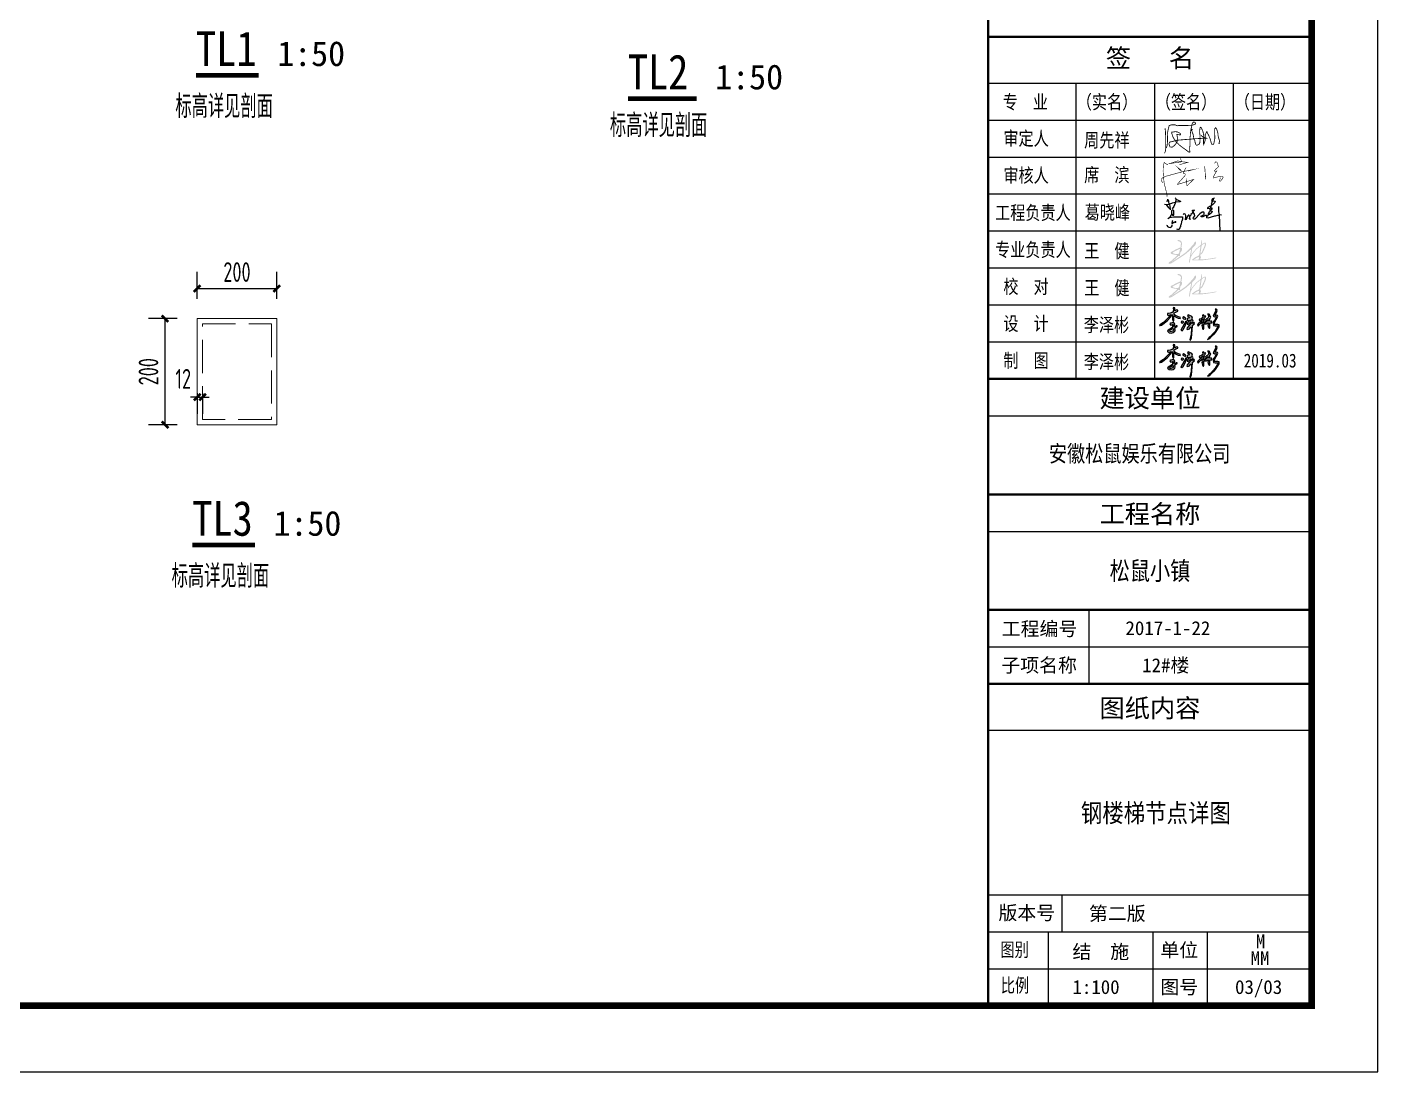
# Model space of a CAD drawing. Extents: x 6827379 to 6887889, y 99218 to 177608.
# Drawn here: x 6837136 to 6842229, y 99218 to 103158 of the extents above; entities that cross this region are included whole.
import ezdxf
from ezdxf.enums import TextEntityAlignment as Align

# ---------------------------------------------------------------- set-up
doc = ezdxf.new("R2010")
doc.units = 0
doc.header["$LTSCALE"] = 1000
doc.header["$MEASUREMENT"] = 0
for name, pattern in [('CONTINOUS', [2000000.0, 1000000.0, 1000000.0]), ('DASH', [0.35, 0.25, -0.1]), ('DASHED', [19.05, 12.7, -6.35])]:
    doc.linetypes.add(name, pattern=pattern)
for name, color, linetype in [('1-图框', 7, 'Continuous'), ('A_公文', 7, 'Continuous'), ('A_公标', 3, 'Continuous'), ('A_公框', 4, 'Continuous'), ('A_图名标注', 3, 'Continuous'), ('AXIS1', 3, 'Continuous'), ('T-TEXT', 7, 'Continuous'), ('文字', 7, 'Continuous'), ('栏杆', 2, 'Continuous'), ('校对1', 2, 'Continuous')]:
    doc.layers.add(name, color=color, linetype=linetype)
for name, color, linetype, lineweight in [('BEAM', 4, 'DASHED', 0), ('BEAM_CON', 4, 'Continuous', 0), ('J-基础-J-基础平法定位', 3, 'ByLayer', 18)]:
    doc.layers.add(name, color=color, linetype=linetype, lineweight=lineweight)
doc.styles.add('-黑体', font='simhei.ttf', dxfattribs={"width": 0.8})
doc.styles.add('_TCH_DIM_T3', font='tssdeng.shx', dxfattribs={"width": 0.705882, "bigfont": 'tssdchn.shx'})
doc.styles.add('STYLE4', font='', dxfattribs={"width": 0.8})
doc.styles.add('TSSD_REIN', font='Tssdeng.shx', dxfattribs={"width": 0.7, "bigfont": 'hztxt.shx'})
doc.styles.add('仿宋GB2312', font='', dxfattribs={"width": 1.5})
doc.styles.add('黑1', font='simhei.ttf', dxfattribs={"width": 0.85})
doc.styles.add('黑体', font='simhei.ttf')
doc.styles.get('STYLE4').set_extended_font_data('FangSong_GB2312')
doc.styles.get('仿宋GB2312').set_extended_font_data('FangSong_GB2312')
doc.dimstyles.new('_TCH_ARCH&&25', dxfattribs={"dimtxt": 74.375, "dimasz": 25, "dimexe": 62.5, "dimexo": 75, "dimgap": 25, "dimtad": 1, "dimdec": 0, "dimzin": 0, "dimdsep": 46, "dimtxsty": '_TCH_DIM_T3', "dimblk": 'ARCHTICK', "dimcen": 0.09, "dimclrt": 7, "dimazin": 2, "dimtfac": 1, "dimtdec": 0, "dimtix": 1, "dimtmove": 2, "dimatfit": 3, "dimfxl": 1, "dimtolj": 1, "dimtzin": 0, "dimarcsym": 0})

# ---------------------------------------------------------------- blocks, each defined once
blk = doc.blocks.new('A$C5BF805BC')
for points in [[(19, 179), (16, 175), (14, 168)], [(19, 179), (19, 182)], [(62, 163), (45, 160), (40, 157), (28, 154), (25, 170), (21, 178), (19, 179)], [(62, 163), (62, 159), (54, 140), (44, 127)], [(61, 190), (66, 186), (67, 181)], [(65, 165), (62, 163)], [(65, 165), (67, 181)], [(90, 170), (89, 168), (65, 165)], [(67, 181), (76, 179), (90, 172), (90, 170)], [(90, 170), (97, 171)], [(280, 185), (277, 184), (273, 179), (272, 174), (278, 172)], [(273, 150), (272, 154), (278, 172)], [(281, 174), (290, 171), (292, 169), (291, 164), (277, 150), (273, 150)], [(278, 172), (281, 174)], [(284, 186), (280, 185)], [(283, 182), (281, 182), (280, 185)], [(281, 174), (283, 182)], [(283, 182), (284, 186)], [(286, 191), (284, 186)], [(31, 127), (25, 132), (22, 138), (13, 148), (13, 150), (0, 152)], [(13, 154), (14, 151)], [(14, 151), (23, 153), (30, 152), (32, 129), (31, 127)], [(31, 127), (35, 126)], [(40, 97), (37, 89), (32, 83), (31, 77)], [(31, 77), (53, 81), (105, 81), (104, 67), (101, 55), (99, 53), (97, 39), (95, 38), (92, 29), (92, 24), (89, 21), (89, 18), (84, 8), (77, 7), (71, 10)], [(32, 125), (33, 122)], [(40, 97), (43, 97), (47, 91), (54, 91), (55, 116), (51, 120), (44, 119), (40, 115), (40, 97)], [(145, 83), (142, 86), (142, 91), (137, 91), (136, 87), (133, 85), (126, 65), (121, 63), (123, 83), (123, 89), (120, 96), (114, 99), (111, 98), (108, 94)], [(165, 107), (161, 105), (159, 100), (153, 94), (151, 87), (145, 83)], [(145, 83), (145, 74)], [(165, 111), (161, 114), (161, 120), (171, 120)], [(244, 83), (243, 88), (236, 88), (222, 81), (211, 81), (212, 86), (221, 89), (222, 91), (227, 93), (229, 97), (229, 104), (227, 108), (218, 107), (204, 98), (178, 70), (175, 68), (169, 68), (163, 74), (169, 79), (175, 87), (174, 97), (165, 107)], [(171, 120), (170, 116), (165, 111)], [(165, 107), (165, 111)], [(171, 120), (175, 122)], [(243, 76), (253, 75), (290, 86), (295, 86), (308, 90), (315, 90)], [(244, 83), (243, 76)], [(255, 94), (251, 86), (244, 83)], [(248, 129), (246, 128)], [(267, 142), (263, 142), (250, 134), (248, 129)], [(248, 129), (264, 131)], [(263, 115), (274, 114), (276, 112), (274, 106), (259, 94), (255, 94)], [(255, 94), (255, 99), (259, 112), (263, 115)], [(264, 120), (263, 115)], [(264, 131), (267, 133)], [(267, 133), (274, 133), (274, 127), (269, 122), (264, 120)], [(264, 120), (264, 131)], [(273, 150), (267, 142)], [(267, 133), (267, 142)], [(317, 94), (314, 110), (313, 141)], [(315, 90), (317, 94)], [(315, 90), (319, 0)], [(317, 94), (330, 93)], [(12, 33), (15, 31), (18, 25), (25, 21), (32, 20), (40, 24), (47, 32)], [(31, 77), (30, 75), (19, 69)], [(47, 60), (44, 55), (42, 43), (45, 43), (54, 50), (63, 53)], [(49, 35), (49, 34)], [(63, 53), (63, 49), (58, 46)], [(63, 53), (66, 53)], [(145, 74), (143, 73), (143, 69), (149, 68)], [(149, 68), (148, 72), (145, 74)], [(149, 68), (151, 67)], [(243, 76), (241, 76)]]:
    blk.add_lwpolyline(points)
blk = doc.blocks.new('A$C55E45C93')
at = {"const_width": 19.8}
for points in [[(54, 124), (72, 188), (83, 295), (80, 347), (80, 424), (78, 467), (89, 527), (105, 603), (123, 667), (149, 678), (187, 685), (263, 685), (274, 681), (316, 663), (367, 670), (446, 670), (532, 670), (639, 672), (717, 688), (741, 690), (757, 728), (726, 752), (699, 748), (673, 708), (664, 650), (646, 578), (637, 511), (632, 478), (632, 438), (624, 391), (624, 335), (623, 278), (621, 231), (621, 180), (613, 135), (617, 62), (617, 33), (603, 24), (554, 61), (497, 102), (403, 170), (357, 208), (330, 240), (294, 268), (258, 320), (232, 358), (214, 391), (198, 442), (183, 483), (187, 511), (223, 514), (261, 520), (305, 518), (325, 511), (372, 489), (392, 473), (401, 456), (394, 442), (308, 453), (317, 395), (321, 369), (316, 329), (316, 302), (312, 277), (301, 262), (285, 231), (261, 204), (236, 179), (212, 160), (189, 146), (141, 157), (120, 213), (120, 240), (138, 271), (205, 286), (316, 316), (426, 324), (515, 333), (557, 335), (652, 342), (706, 349), (784, 353), (929, 360), (1004, 360), (1018, 364), (973, 376), (908, 411), (888, 438)], [(9, 4), (29, 44), (40, 121), (36, 193), (38, 235), (36, 300), (38, 344), (40, 411), (36, 438), (32, 478), (32, 525), (25, 583), (27, 603)], [(690, 571), (662, 580), (666, 547), (679, 498), (695, 465), (704, 420), (710, 391), (712, 349), (737, 315), (746, 264), (753, 237), (764, 211), (784, 191), (811, 204), (840, 219), (859, 253), (862, 287), (862, 329), (861, 357), (862, 444), (855, 483), (855, 543), (860, 587), (866, 616), (877, 627), (898, 610), (917, 563), (935, 522), (940, 498), (947, 465), (940, 394), (949, 300), (949, 246), (949, 226), (951, 213), (966, 248), (987, 311), (987, 360), (986, 445), (1029, 523), (1038, 494), (1067, 444), (1093, 384), (1111, 333), (1125, 286), (1138, 233), (1147, 219), (1187, 217), (1202, 262), (1209, 311), (1218, 344), (1218, 404), (1218, 429), (1216, 482), (1216, 520), (1216, 558), (1216, 590), (1242, 618), (1271, 567), (1283, 518), (1294, 485), (1294, 442), (1305, 398), (1318, 347), (1332, 297), (1336, 269), (1336, 242), (1311, 242), (1311, 260)]]:
    blk.add_lwpolyline(points, dxfattribs=at)
blk = doc.blocks.new('20171114.11324379')
at = {"layer": '栏杆'}
h = blk.add_hatch(color=256, dxfattribs=at)
h.paths.add_polyline_path([(288, 595), (266, 577), (230, 563), (194, 556), (170, 556), (173, 530), (195, 520), (215, 521), (243, 539), (198, 479), (148, 433), (87, 367), (13, 322), (0, 304), (18, 306), (45, 311), (74, 336), (171, 409), (232, 480), (279, 538), (273, 442), (286, 406), (304, 403), (306, 435), (305, 513), (353, 479), (391, 460), (433, 456), (440, 476), (403, 487), (341, 516), (317, 533), (311, 558), (313, 574), (343, 590), (385, 610), (388, 625), (367, 633), (322, 617), (324, 649), (325, 674), (301, 683), (288, 676), (287, 665), (296, 657)])
h.paths.add_polyline_path([(232, 357), (221, 346), (224, 326), (243, 316), (266, 320), (279, 332), (287, 323), (275, 292), (279, 264), (186, 211), (173, 190), (209, 157), (251, 150), (287, 159), (324, 187), (330, 213), (324, 243), (318, 249), (375, 290), (373, 303), (352, 300), (309, 277), (306, 290), (316, 306), (323, 334), (310, 356), (289, 367), (248, 356)])
h.paths.add_polyline_path([(284, 235), (228, 207), (212, 195), (229, 179), (291, 199), (301, 224)], flags=16)
h.paths.add_polyline_path([(459, 215), (560, 403), (563, 408), (572, 398), (565, 372), (542, 316), (493, 207), (474, 192)])
h.paths.add_polyline_path([(479, 395), (454, 385), (463, 363), (477, 356), (509, 370), (507, 382), (496, 388)])
h.paths.add_polyline_path([(506, 488), (492, 479), (492, 460), (508, 450), (531, 441), (551, 442), (554, 454), (542, 468)])
h.paths.add_polyline_path([(606, 528), (588, 510), (603, 494), (629, 492), (610, 463), (585, 456), (580, 435), (592, 409), (618, 410), (626, 424), (632, 402), (590, 365), (584, 355), (582, 336), (603, 330), (651, 380), (671, 374), (651, 344), (585, 261), (577, 228), (592, 226), (629, 237), (658, 277), (671, 248), (664, 128), (654, 72), (636, 5), (651, 0), (658, 12), (671, 44), (696, 295), (698, 316), (731, 332), (739, 358), (725, 380), (715, 372), (711, 353), (695, 349), (695, 373), (709, 401), (699, 419), (693, 417), (691, 441), (690, 455), (678, 461), (692, 476), (684, 498), (654, 512)])
h.paths.add_polyline_path([(663, 426), (653, 414), (652, 406), (665, 410), (668, 421)], flags=16)
h.paths.add_polyline_path([(1172, 651), (1182, 623), (1159, 571), (1137, 525), (1128, 506), (1156, 487), (1181, 495), (1194, 486), (1178, 455), (1160, 421), (1143, 399), (1130, 375), (1125, 348), (1134, 310), (1167, 302), (1229, 298), (1211, 259), (1169, 185), (1123, 135), (1071, 79), (1045, 55), (1006, 17), (1039, 30), (1070, 55), (1092, 75), (1153, 131), (1190, 182), (1221, 224), (1254, 281), (1256, 304), (1250, 320), (1222, 330), (1178, 326), (1159, 326), (1149, 340), (1154, 366), (1179, 414), (1201, 453), (1216, 481), (1223, 498), (1219, 518), (1199, 525), (1173, 518), (1164, 520), (1173, 539), (1203, 598), (1212, 620), (1205, 642), (1190, 650)])
h.paths.add_polyline_path([(844, 437), (832, 420), (847, 407), (872, 412), (914, 444), (916, 412), (913, 365), (893, 371), (897, 393), (892, 403), (862, 387), (830, 356), (801, 327), (803, 305), (813, 291), (844, 325), (879, 363), (895, 345), (915, 330), (908, 299), (898, 311), (891, 310), (892, 306), (903, 251), (911, 234), (921, 229), (928, 229), (932, 252), (938, 377), (959, 390), (984, 406), (1017, 430), (1033, 421), (1029, 400), (1011, 402), (975, 375), (956, 354), (958, 342), (981, 345), (1004, 359), (1011, 372), (1024, 363), (1026, 330), (1014, 326), (1024, 278), (1048, 247), (1057, 255), (1057, 318), (1057, 363), (1086, 365), (1100, 363), (1103, 383), (1091, 395), (1070, 395), (1058, 394), (1053, 403), (1058, 456), (1070, 471), (1082, 483), (1074, 496), (1058, 493), (1055, 524), (1046, 546), (1015, 552), (1013, 533), (1028, 521), (1028, 488), (1026, 472), (1017, 458), (988, 448), (968, 427), (949, 420), (935, 420), (940, 447), (944, 470), (959, 481), (975, 501), (961, 506), (943, 503), (938, 500), (932, 521), (915, 530), (903, 525), (905, 513), (912, 499), (910, 472), (889, 459), (875, 450)])
for points in [[(288, 595), (266, 577), (230, 563), (194, 556), (170, 556), (173, 530), (195, 520), (215, 521), (243, 539), (198, 479), (148, 433), (87, 367), (13, 322), (0, 304), (18, 306), (45, 311), (74, 336), (171, 409), (232, 480), (279, 538), (273, 442), (286, 406), (304, 403), (306, 435), (305, 513), (353, 479), (391, 460), (433, 456), (440, 476), (403, 487), (341, 516), (317, 533), (311, 558), (313, 574), (343, 590), (385, 610), (388, 625), (367, 633), (322, 617), (324, 649), (325, 674), (301, 683), (288, 676), (287, 665), (296, 657), (288, 595)], [(1172, 651), (1182, 623), (1159, 571), (1137, 525), (1128, 506), (1156, 487), (1181, 495), (1194, 486), (1178, 455), (1160, 421), (1143, 399), (1130, 375), (1125, 348), (1134, 310), (1167, 302), (1229, 298), (1211, 259), (1169, 185), (1123, 135), (1071, 79), (1045, 55), (1006, 17), (1039, 30), (1070, 55), (1092, 75), (1153, 131), (1190, 182), (1221, 224), (1254, 281), (1256, 304), (1250, 320), (1222, 330), (1178, 326), (1159, 326), (1149, 340), (1154, 366), (1179, 414), (1201, 453), (1216, 481), (1223, 498), (1219, 518), (1199, 525), (1173, 518), (1164, 520), (1173, 539), (1203, 598), (1212, 620), (1205, 642), (1190, 650), (1172, 651)], [(232, 357), (221, 346), (224, 326), (243, 316), (266, 320), (279, 332), (287, 323), (275, 292), (279, 264), (186, 211), (173, 190), (209, 157), (251, 150), (287, 159), (324, 187), (330, 213), (324, 243), (318, 249), (375, 290), (373, 303), (352, 300), (309, 277), (306, 290), (316, 306), (323, 334), (310, 356), (289, 367), (248, 356), (232, 357)], [(479, 395), (454, 385), (463, 363), (477, 356), (509, 370), (507, 382), (496, 388), (479, 395)], [(459, 215), (560, 403), (563, 408), (572, 398), (565, 372), (542, 316), (493, 207), (474, 192), (459, 215)], [(506, 488), (492, 479), (492, 460), (508, 450), (531, 441), (551, 442), (554, 454), (542, 468), (506, 488)], [(606, 528), (588, 510), (603, 494), (629, 492), (610, 463), (585, 456), (580, 435), (592, 409), (618, 410), (626, 424), (632, 402), (590, 365), (584, 355), (582, 336), (603, 330), (651, 380), (671, 374), (651, 344), (585, 261), (577, 228), (592, 226), (629, 237), (658, 277), (671, 248), (664, 128), (654, 72), (636, 5), (651, 0), (658, 12), (671, 44), (696, 295), (698, 316), (731, 332), (739, 358), (725, 380), (715, 372), (711, 353), (695, 349), (695, 373), (709, 401), (699, 419), (693, 417), (691, 441), (690, 455), (678, 461), (692, 476), (684, 498), (654, 512), (606, 528)], [(663, 426), (653, 414), (652, 406), (665, 410), (668, 421), (663, 426)], [(844, 437), (832, 420), (847, 407), (872, 412), (914, 444), (916, 412), (913, 365), (893, 371), (897, 393), (892, 403), (862, 387), (830, 356), (801, 327), (803, 305), (813, 291), (844, 325), (879, 363), (895, 345), (915, 330), (908, 299), (898, 311), (891, 310), (892, 306)], [(892, 306), (903, 251), (911, 234), (921, 229), (928, 229), (932, 252), (938, 377), (959, 390), (984, 406), (1017, 430), (1033, 421), (1029, 400), (1011, 402), (975, 375), (956, 354), (958, 342), (981, 345), (1004, 359), (1011, 372), (1024, 363), (1026, 330), (1014, 326), (1024, 278), (1048, 247), (1057, 255), (1057, 318), (1057, 363), (1086, 365), (1100, 363), (1103, 383), (1091, 395), (1070, 395), (1058, 394), (1053, 403), (1058, 456), (1070, 471), (1082, 483), (1074, 496), (1058, 493), (1055, 524), (1046, 546), (1015, 552), (1013, 533), (1028, 521), (1028, 488), (1026, 472), (1017, 458), (988, 448), (968, 427), (949, 420), (935, 420), (940, 447), (944, 470), (959, 481), (975, 501), (961, 506), (943, 503), (938, 500), (932, 521), (915, 530), (903, 525), (905, 513), (912, 499), (910, 472), (889, 459), (875, 450), (844, 437)], [(284, 235), (228, 207), (212, 195), (229, 179), (291, 199), (301, 224), (284, 235)]]:
    blk.add_lwpolyline(points, dxfattribs=at)
blk = doc.blocks.new('BV')
at = {"color": 6, "const_width": 15}
for points in [[(618559076, 101677168), (618558977, 101677236), (618558953, 101677129), (618558948, 101677002), (618558960, 101676834), (618558977, 101676675), (618559021, 101676497), (618559051, 101676374), (618559053, 101676309)], [(618560339, 101677216), (618560374, 101677256), (618560394, 101677251), (618560408, 101677233), (618560421, 101677208), (618560429, 101677177), (618560436, 101677145), (618560446, 101677119), (618560369, 101677051), (618560356, 101677032), (618560337, 101677008), (618560347, 101676997), (618560387, 101677003), (618560401, 101677006), (618560376, 101676968), (618560339, 101676911), (618560327, 101676886), (618560317, 101676861), (618560309, 101676830), (618560313, 101676817), (618560338, 101676824), (618560406, 101676843), (618560454, 101676852), (618560503, 101676859), (618560552, 101676858), (618560567, 101676846), (618560566, 101676816), (618560546, 101676786), (618560507, 101676742), (618560484, 101676724), (618560478, 101676748), (618560484, 101676781), (618560492, 101676805), (618560498, 101676826)], [(618558933, 101676682), (618558908, 101676742), (618558902, 101676787), (618558926, 101676817), (618559034, 101676867), (618559496, 101676991), (618559662, 101677025), (618559764, 101677043), (618559620, 101677005)], [(618559442, 101677023), (618559332, 101677109), (618559454, 101676980)], [(618559568, 101677096), (618559497, 101676971), (618559492, 101676946), (618559521, 101676935), (618559547, 101676924), (618559543, 101676885), (618559337, 101676651), (618559345, 101676643), (618559777, 101676779), (618559596, 101676609), (618559579, 101676684), (618559570, 101676811)], [(618560062, 101677131), (618560081, 101677063), (618560081, 101677021), (618560087, 101676951), (618560090, 101676883), (618560096, 101676811), (618560102, 101676796), (618560104, 101676874)]]:
    blk.add_lwpolyline(points, dxfattribs=at)
at = {"color": 6, "const_width": 15, "elevation": 0}
blk.add_lwpolyline([(618559395, 101677382), (618559458, 101677256), (618559127, 101677206), (618559340, 101677279), (618559458, 101677256), (618559614, 101677240), (618559391, 101677176)], dxfattribs=at)
blk = doc.blocks.new('asdasdsadsads')
at = {"layer": 'AXIS1'}
h = blk.add_hatch(color=3, dxfattribs=at)
edge = h.paths.add_edge_path(flags=16)
edge.add_spline(control_points=[(6364089, 214073), (6364089, 214073), (6364099, 214078), (6364116, 214088), (6364134, 214100), (6364155, 214107), (6364159, 214091), (6364158, 214077), (6364157, 214061), (6364146, 214045), (6364122, 214046), (6364099, 214044), (6364077, 214043), (6364064, 214043), (6364046, 214044), (6364057, 214054), (6364070, 214061), (6364081, 214068), (6364089, 214073)], knot_values=[0, 0, 0, 0, 310.180489, 620.360978, 1166.557903, 1434.241659, 1676.588757, 1974.250277, 2337.490259, 2607.437542, 3039.711046, 3663.403513, 4047.549491, 4314.165628, 4557.0841, 4720.639, 4974.332682, 5526.798296, 5526.798296, 5526.798296, 5526.798296], degree=3, periodic=0)
edge = h.paths.add_edge_path(flags=16)
edge.add_spline(control_points=[(6364239, 214373), (6364239, 214373), (6364245, 214377), (6364258, 214384), (6364272, 214393), (6364292, 214397), (6364287, 214367), (6364280, 214334), (6364252, 214280), (6364232, 214232), (6364214, 214197), (6364203, 214185), (6364190, 214182), (6364195, 214198), (6364198, 214215), (6364203, 214256), (6364210, 214299), (6364215, 214340), (6364224, 214360), (6364233, 214369), (6364237, 214372), (6364239, 214373)], knot_values=[0, 0, 0, 0, 204.259033, 408.518066, 889.524408, 1096.222465, 1332.640762, 2272.234753, 3457.051317, 4824.929541, 5475.206315, 5768.088436, 5876.443804, 6066.455648, 6466.12545, 7084.470757, 8446.174231, 9158.768174, 9552.20818, 9755.833698, 9897.112922, 9897.112922, 9897.112922, 9897.112922], degree=3, periodic=0)
edge = h.paths.add_edge_path(flags=16)
edge.add_spline(control_points=[(6363604, 214208), (6363617, 214216), (6363643, 214232), (6363680, 214247), (6363712, 214264), (6363730, 214270), (6363749, 214276), (6363748, 214262), (6363745, 214250), (6363740, 214234), (6363737, 214215), (6363733, 214195), (6363720, 214181), (6363712, 214168), (6363699, 214164), (6363682, 214166), (6363659, 214167), (6363635, 214170), (6363614, 214175), (6363603, 214184), (6363593, 214187), (6363587, 214197), (6363598, 214201), (6363602, 214206), (6363604, 214208)], knot_values=[0, 0, 0, 0, 921.68513, 1821.978643, 2477.448347, 2975.901259, 3190.678146, 3346.60866, 3650.834229, 3989.099652, 4347.175961, 4791.322407, 5173.64694, 5488.139618, 5672.067815, 5966.964951, 6472.837259, 7053.148054, 7443.566039, 7731.184237, 7931.444985, 8065.689458, 8283.149625, 8450.264227, 8450.264227, 8450.264227, 8450.264227], degree=3, periodic=0)
edge = h.paths.add_edge_path()
edge.add_spline(control_points=[(6363715, 214471), (6363730, 214468), (6363770, 214462), (6363795, 214414), (6363790, 214368), (6363786, 214340), (6363781, 214314), (6363779, 214304), (6363779, 214298), (6363785, 214300), (6363795, 214298), (6363796, 214269), (6363790, 214234), (6363765, 214210), (6363754, 214193), (6363755, 214170), (6363747, 214152), (6363749, 214122), (6363739, 214121), (6363732, 214124), (6363725, 214127), (6363715, 214130), (6363707, 214118), (6363696, 214106), (6363669, 214083), (6363632, 214053), (6363597, 214021), (6363578, 214009), (6363573, 214001), (6363584, 214004), (6363594, 214018), (6363641, 214043), (6363705, 214087), (6363798, 214147), (6363903, 214220), (6363975, 214308), (6364037, 214370), (6364059, 214408), (6364073, 214437), (6364099, 214433), (6364098, 214407), (6364093, 214379), (6364070, 214344), (6364040, 214316), (6364018, 214296), (6364011, 214280), (6364010, 214257), (6363999, 214214), (6364000, 214190), (6363983, 214132), (6363993, 214152), (6364011, 214181), (6364053, 214230), (6364100, 214284), (6364149, 214325), (6364183, 214350), (6364202, 214370), (6364203, 214383), (6364206, 214409), (6364209, 214431), (6364212, 214468), (6364223, 214465), (6364228, 214454), (6364225, 214441), (6364224, 214422), (6364222, 214402), (6364222, 214388), (6364218, 214374), (6364231, 214387), (6364243, 214394), (6364263, 214404), (6364281, 214410), (6364301, 214418), (6364316, 214385), (6364307, 214345), (6364281, 214282), (6364253, 214223), (6364226, 214167), (6364195, 214159), (6364188, 214145), (6364188, 214137), (6364187, 214129), (6364190, 214120), (6364199, 214116), (6364204, 214105), (6364203, 214090), (6364191, 214076), (6364187, 214058), (6364194, 214050), (6364206, 214051), (6364225, 214052), (6364270, 214054), (6364329, 214060), (6364397, 214068), (6364463, 214080), (6364503, 214085), (6364535, 214093), (6364541, 214080), (6364510, 214074), (6364478, 214064), (6364399, 214055), (6364308, 214039), (6364200, 214029), (6364119, 214029), (6364054, 214026), (6364028, 214032), (6364000, 214036), (6364015, 214052), (6364033, 214062), (6364060, 214084), (6364097, 214110), (6364137, 214120), (6364162, 214142), (6364168, 214164), (6364173, 214192), (6364176, 214233), (6364186, 214276), (6364190, 214315), (6364192, 214332), (6364193, 214341), (6364178, 214331), (6364165, 214316), (6364127, 214289), (6364090, 214251), (6364052, 214205), (6364021, 214169), (6364003, 214135), (6363990, 214109), (6363975, 214078), (6363973, 214039), (6363961, 214012), (6363957, 213958), (6363946, 213989), (6363945, 214024), (6363960, 214081), (6363969, 214147), (6363980, 214212), (6363989, 214242), (6363993, 214274), (6363980, 214260), (6363951, 214239), (6363899, 214187), (6363817, 214129), (6363725, 214070), (6363635, 214015), (6363576, 213972), (6363535, 213957), (6363516, 213962), (6363497, 213962), (6363514, 213997), (6363550, 214007), (6363590, 214052), (6363639, 214089), (6363669, 214114), (6363686, 214141), (6363672, 214150), (6363651, 214149), (6363621, 214154), (6363589, 214164), (6363559, 214168), (6363544, 214187), (6363552, 214216), (6363596, 214229), (6363639, 214257), (6363686, 214278), (6363723, 214295), (6363745, 214305), (6363758, 214310), (6363762, 214319), (6363763, 214339), (6363766, 214368), (6363770, 214397), (6363763, 214423), (6363740, 214439), (6363715, 214445), (6363700, 214447), (6363692, 214449), (6363693, 214457), (6363700, 214466), (6363709, 214469), (6363715, 214471)], knot_values=[0, 0, 0, 0, 902.812018, 2335.420072, 2624.000157, 3673.52304, 4075.080892, 4205.156864, 4284.133448, 4376.021947, 4507.459707, 4838.06924, 5766.238742, 6758.394773, 6831.446404, 6973.253953, 8057.921805, 8288.624101, 8395.443544, 8589.853545, 8747.078647, 8884.39743, 9154.398797, 9458.61197, 9921.118063, 11257.525924, 12353.952151, 12679.152788, 12715.091826, 12852.552115, 13064.422176, 13956.532301, 15763.94694, 17896.290284, 20560.278637, 23427.437494, 24763.390935, 25746.618534, 26183.770461, 26502.202569, 26982.322117, 27416.393265, 28321.459603, 29383.855951, 29911.555173, 30085.900704, 30422.420762, 31290.578562, 32527.953461, 32996.944958, 33096.777774, 33625.729336, 35252.566687, 36796.965872, 38033.315766, 39016.146633, 39444.799602, 39578.121904, 39758.591011, 41021.039567, 41292.167561, 41403.055903, 41635.688064, 41931.265467, 42192.564822, 42797.507113, 43031.220003, 43182.60212, 43388.034436, 43703.046003, 44211.423578, 44617.368535, 44909.29127, 45309.826076, 46339.329015, 47447.470051, 49372.331193, 50399.469175, 50958.33817, 51084.67132, 51283.486816, 51421.046177, 51593.400348, 51801.360571, 52020.401338, 52232.148548, 52707.046517, 53115.420745, 53168.848165, 53320.305105, 53766.140788, 54413.174388, 55961.205416, 57404.556513, 58540.642194, 59909.924594, 60111.545047, 60192.23653, 60621.697383, 61304.103602, 62658.06245, 65090.759718, 67064.058217, 69079.424423, 70133.250293, 70741.60536, 71047.18516, 71247.728489, 71751.242018, 72443.858367, 73266.303933, 74487.495707, 74871.058567, 75192.061994, 75827.450541, 76589.704542, 77630.577969, 78585.554041, 78747.121572, 78850.786924, 78960.260139, 79502.235489, 80348.283541, 81594.811347, 82759.823375, 83918.979097, 84470.146186, 85067.095963, 85649.63667, 86585.640863, 87151.198013, 87921.869026, 88185.815255, 88665.40993, 90196.792691, 91542.997621, 92824.77667, 93885.586952, 94030.918955, 94207.982142, 94673.282525, 96665.098008, 98199.934253, 100834.535119, 103219.487475, 104546.197105, 105262.582274, 105683.821339, 105829.496235, 106219.63504, 107151.935766, 108347.055719, 109674.967489, 110737.009065, 111025.812674, 111176.14789, 111660.08212, 112280.903702, 112964.380068, 113715.464088, 113968.260181, 114351.86975, 115262.677965, 116479.698818, 117516.620754, 118339.952515, 118884.298234, 119039.726584, 119141.208593, 119478.176265, 120250.407048, 120900.082166, 121217.349981, 121781.31259, 122457.543954, 122706.470594, 122793.717395, 122897.970132, 123102.449732, 123464.846632, 123464.846632, 123464.846632, 123464.846632], degree=3, periodic=0)
h = blk.add_hatch(color=3, dxfattribs=at)
edge = h.paths.add_edge_path(flags=16)
edge.add_spline(control_points=[(6364089, 213338), (6364089, 213338), (6364099, 213343), (6364116, 213353), (6364134, 213365), (6364155, 213372), (6364159, 213356), (6364158, 213342), (6364157, 213326), (6364146, 213310), (6364122, 213311), (6364099, 213309), (6364077, 213308), (6364064, 213308), (6364046, 213309), (6364057, 213319), (6364070, 213326), (6364081, 213333), (6364089, 213338)], knot_values=[0, 0, 0, 0, 310.180489, 620.360978, 1166.557903, 1434.241659, 1676.588757, 1974.250277, 2337.490259, 2607.437542, 3039.711046, 3663.403513, 4047.549491, 4314.165628, 4557.0841, 4720.639, 4974.332682, 5526.798296, 5526.798296, 5526.798296, 5526.798296], degree=3, periodic=0)
edge = h.paths.add_edge_path(flags=16)
edge.add_spline(control_points=[(6364239, 213638), (6364239, 213638), (6364245, 213642), (6364258, 213649), (6364272, 213658), (6364292, 213662), (6364287, 213632), (6364280, 213599), (6364252, 213545), (6364232, 213497), (6364214, 213462), (6364203, 213450), (6364190, 213447), (6364195, 213463), (6364198, 213480), (6364203, 213521), (6364210, 213564), (6364215, 213605), (6364224, 213625), (6364233, 213634), (6364237, 213637), (6364239, 213638)], knot_values=[0, 0, 0, 0, 204.259033, 408.518066, 889.524408, 1096.222465, 1332.640762, 2272.234753, 3457.051317, 4824.929541, 5475.206315, 5768.088436, 5876.443804, 6066.455648, 6466.12545, 7084.470757, 8446.174231, 9158.768174, 9552.20818, 9755.833698, 9897.112922, 9897.112922, 9897.112922, 9897.112922], degree=3, periodic=0)
edge = h.paths.add_edge_path(flags=16)
edge.add_spline(control_points=[(6363604, 213473), (6363617, 213481), (6363643, 213497), (6363680, 213512), (6363712, 213529), (6363730, 213535), (6363749, 213541), (6363748, 213527), (6363745, 213515), (6363740, 213499), (6363737, 213480), (6363733, 213460), (6363720, 213446), (6363712, 213433), (6363699, 213429), (6363682, 213431), (6363659, 213432), (6363635, 213435), (6363614, 213440), (6363603, 213449), (6363593, 213452), (6363587, 213462), (6363598, 213466), (6363602, 213471), (6363604, 213473)], knot_values=[0, 0, 0, 0, 921.68513, 1821.978643, 2477.448347, 2975.901259, 3190.678146, 3346.60866, 3650.834229, 3989.099652, 4347.175961, 4791.322407, 5173.64694, 5488.139618, 5672.067815, 5966.964951, 6472.837259, 7053.148054, 7443.566039, 7731.184237, 7931.444985, 8065.689458, 8283.149625, 8450.264227, 8450.264227, 8450.264227, 8450.264227], degree=3, periodic=0)
edge = h.paths.add_edge_path()
edge.add_spline(control_points=[(6363715, 213736), (6363730, 213733), (6363770, 213727), (6363795, 213679), (6363790, 213633), (6363786, 213605), (6363781, 213579), (6363779, 213569), (6363779, 213563), (6363785, 213565), (6363795, 213563), (6363796, 213534), (6363790, 213499), (6363765, 213475), (6363754, 213458), (6363755, 213435), (6363747, 213417), (6363749, 213387), (6363739, 213386), (6363732, 213389), (6363725, 213392), (6363715, 213395), (6363707, 213383), (6363696, 213371), (6363669, 213348), (6363632, 213318), (6363597, 213286), (6363578, 213274), (6363573, 213266), (6363584, 213269), (6363594, 213283), (6363641, 213308), (6363705, 213352), (6363798, 213412), (6363903, 213485), (6363975, 213573), (6364037, 213635), (6364059, 213673), (6364073, 213702), (6364099, 213698), (6364098, 213672), (6364093, 213644), (6364070, 213609), (6364040, 213581), (6364018, 213561), (6364011, 213545), (6364010, 213522), (6363999, 213479), (6364000, 213455), (6363983, 213397), (6363993, 213417), (6364011, 213446), (6364053, 213495), (6364100, 213549), (6364149, 213590), (6364183, 213615), (6364202, 213635), (6364203, 213648), (6364206, 213674), (6364209, 213696), (6364212, 213733), (6364223, 213730), (6364228, 213719), (6364225, 213706), (6364224, 213687), (6364222, 213667), (6364222, 213653), (6364218, 213639), (6364231, 213652), (6364243, 213659), (6364263, 213669), (6364281, 213675), (6364301, 213683), (6364316, 213650), (6364307, 213610), (6364281, 213547), (6364253, 213488), (6364226, 213432), (6364195, 213424), (6364188, 213410), (6364188, 213402), (6364187, 213394), (6364190, 213385), (6364199, 213381), (6364204, 213370), (6364203, 213355), (6364191, 213341), (6364187, 213323), (6364194, 213315), (6364206, 213316), (6364225, 213317), (6364270, 213319), (6364329, 213325), (6364397, 213333), (6364463, 213345), (6364503, 213350), (6364535, 213358), (6364541, 213345), (6364510, 213339), (6364478, 213329), (6364399, 213320), (6364308, 213304), (6364200, 213294), (6364119, 213294), (6364054, 213291), (6364028, 213297), (6364000, 213301), (6364015, 213317), (6364033, 213327), (6364060, 213349), (6364097, 213375), (6364137, 213385), (6364162, 213407), (6364168, 213429), (6364173, 213457), (6364176, 213498), (6364186, 213541), (6364190, 213580), (6364192, 213597), (6364193, 213606), (6364178, 213596), (6364165, 213581), (6364127, 213554), (6364090, 213516), (6364052, 213470), (6364021, 213434), (6364003, 213400), (6363990, 213374), (6363975, 213343), (6363973, 213304), (6363961, 213277), (6363957, 213223), (6363946, 213254), (6363945, 213289), (6363960, 213346), (6363969, 213412), (6363980, 213477), (6363989, 213507), (6363993, 213539), (6363980, 213525), (6363951, 213504), (6363899, 213452), (6363817, 213394), (6363725, 213335), (6363635, 213280), (6363576, 213237), (6363535, 213222), (6363516, 213227), (6363497, 213227), (6363514, 213262), (6363550, 213272), (6363590, 213317), (6363639, 213354), (6363669, 213379), (6363686, 213406), (6363672, 213415), (6363651, 213414), (6363621, 213419), (6363589, 213429), (6363559, 213433), (6363544, 213452), (6363552, 213481), (6363596, 213494), (6363639, 213522), (6363686, 213543), (6363723, 213560), (6363745, 213570), (6363758, 213575), (6363762, 213584), (6363763, 213604), (6363766, 213633), (6363770, 213662), (6363763, 213688), (6363740, 213704), (6363715, 213710), (6363700, 213712), (6363692, 213714), (6363693, 213722), (6363700, 213731), (6363709, 213734), (6363715, 213736)], knot_values=[0, 0, 0, 0, 902.812018, 2335.420072, 2624.000157, 3673.52304, 4075.080892, 4205.156864, 4284.133448, 4376.021947, 4507.459707, 4838.06924, 5766.238742, 6758.394773, 6831.446404, 6973.253953, 8057.921805, 8288.624101, 8395.443544, 8589.853545, 8747.078647, 8884.39743, 9154.398797, 9458.61197, 9921.118063, 11257.525924, 12353.952151, 12679.152788, 12715.091826, 12852.552115, 13064.422176, 13956.532301, 15763.94694, 17896.290284, 20560.278637, 23427.437494, 24763.390935, 25746.618534, 26183.770461, 26502.202569, 26982.322117, 27416.393265, 28321.459603, 29383.855951, 29911.555173, 30085.900704, 30422.420762, 31290.578562, 32527.953461, 32996.944958, 33096.777774, 33625.729336, 35252.566687, 36796.965872, 38033.315766, 39016.146633, 39444.799602, 39578.121904, 39758.591011, 41021.039567, 41292.167561, 41403.055903, 41635.688064, 41931.265467, 42192.564822, 42797.507113, 43031.220003, 43182.60212, 43388.034436, 43703.046003, 44211.423578, 44617.368535, 44909.29127, 45309.826076, 46339.329015, 47447.470051, 49372.331193, 50399.469175, 50958.33817, 51084.67132, 51283.486816, 51421.046177, 51593.400348, 51801.360571, 52020.401338, 52232.148548, 52707.046517, 53115.420745, 53168.848165, 53320.305105, 53766.140788, 54413.174388, 55961.205416, 57404.556513, 58540.642194, 59909.924594, 60111.545047, 60192.23653, 60621.697383, 61304.103602, 62658.06245, 65090.759718, 67064.058217, 69079.424423, 70133.250293, 70741.60536, 71047.18516, 71247.728489, 71751.242018, 72443.858367, 73266.303933, 74487.495707, 74871.058567, 75192.061994, 75827.450541, 76589.704542, 77630.577969, 78585.554041, 78747.121572, 78850.786924, 78960.260139, 79502.235489, 80348.283541, 81594.811347, 82759.823375, 83918.979097, 84470.146186, 85067.095963, 85649.63667, 86585.640863, 87151.198013, 87921.869026, 88185.815255, 88665.40993, 90196.792691, 91542.997621, 92824.77667, 93885.586952, 94030.918955, 94207.982142, 94673.282525, 96665.098008, 98199.934253, 100834.535119, 103219.487475, 104546.197105, 105262.582274, 105683.821339, 105829.496235, 106219.63504, 107151.935766, 108347.055719, 109674.967489, 110737.009065, 111025.812674, 111176.14789, 111660.08212, 112280.903702, 112964.380068, 113715.464088, 113968.260181, 114351.86975, 115262.677965, 116479.698818, 117516.620754, 118339.952515, 118884.298234, 119039.726584, 119141.208593, 119478.176265, 120250.407048, 120900.082166, 121217.349981, 121781.31259, 122457.543954, 122706.470594, 122793.717395, 122897.970132, 123102.449732, 123464.846632, 123464.846632, 123464.846632, 123464.846632], degree=3, periodic=0)
for p, q in [((6366599, 255303), (6366599, 197903)), ((6359599, 237903), (6359599, 197903)), ((6359599, 218866), (6366599, 218866)), ((6359599, 217866), (6366599, 217866)), ((6359599, 217866), (6366599, 217866)), ((6359599, 217866), (6366599, 217866)), ((6361493, 217866), (6361493, 211466)), ((6363195, 217866), (6363195, 211466)), ((6364897, 217866), (6364897, 211466)), ((6359599, 217066), (6366599, 217066)), ((6359599, 217066), (6366599, 217066)), ((6359599, 216266), (6366599, 216266)), ((6359599, 216266), (6366599, 216266)), ((6359599, 215466), (6366599, 215466)), ((6359599, 215466), (6366599, 215466)), ((6359599, 214666), (6366599, 214666)), ((6359599, 214666), (6366599, 214666)), ((6359599, 213866), (6366599, 213866)), ((6359599, 213866), (6366599, 213866)), ((6359599, 213066), (6366599, 213066)), ((6359599, 213066), (6366599, 213066)), ((6359599, 212266), (6366599, 212266)), ((6359599, 212266), (6366599, 212266)), ((6359599, 211466), (6366599, 211466)), ((6359599, 211466), (6366599, 211466)), ((6359599, 211466), (6366599, 211466)), ((6359599, 211466), (6366599, 211466)), ((6359599, 210666), (6366599, 210666)), ((6359599, 208966), (6366599, 208966)), ((6359599, 208166), (6366599, 208166)), ((6359599, 206466), (6366599, 206466)), ((6359599, 206466), (6366599, 206466)), ((6361776, 206466), (6361776, 204866)), ((6359599, 205666), (6366599, 205666)), ((6359599, 204866), (6366599, 204866)), ((6359599, 203866), (6366599, 203866)), ((6359599, 200303), (6366599, 200303)), ((6361189, 200303), (6361189, 199503)), ((6359599, 199503), (6366599, 199503)), ((6360898, 199503), (6360898, 197903)), ((6363161, 199503), (6363161, 197903)), ((6364339, 199503), (6364339, 197903)), ((6359599, 198703), (6366599, 198703)), ((6359599, 197903), (6366599, 197903))]:
    blk.add_line(p, q)
at = {"const_width": 50}
for points in [[(6359599, 255303), (6359599, 197903)], [(6359599, 218866), (6366599, 218866)], [(6359599, 211466), (6366599, 211466)], [(6359599, 211466), (6366599, 211466)], [(6359599, 208966), (6366599, 208966)], [(6366599, 206466), (6359599, 206466)], [(6359599, 204866), (6366599, 204866)]]:
    blk.add_lwpolyline(points, dxfattribs=at)
at = {"color": 6, "xscale": 0.8, "yscale": 0.8, "zscale": 0.8}
blk.add_blockref('BV', (-488483775, -81125641), dxfattribs=at)
at = {"layer": '1-图框', "xscale": 0.9000525140833284, "yscale": 0.9000525140833284, "zscale": 0.9000525140833284}
blk.add_blockref('A$C55E45C93', (6363405, 216346), dxfattribs=at)
at = {"layer": 'A_公框', "xscale": 3.75, "yscale": 3.75, "zscale": 3.75}
blk.add_blockref('A$C5BF805BC', (6363413, 214669), dxfattribs=at)
at = {"layer": 'J-基础-J-基础平法定位', "linetype": 'Continuous', "xscale": 1.0332, "yscale": 1.0332, "zscale": 1.0332}
for p in [(6363302, 212303), (6363302, 211503)]:
    blk.add_blockref('20171114.11324379', p, dxfattribs=at)
at = {"style": '黑体'}
for s, p in [('签   名', (6363099, 218205)), ('建设单位', (6363099, 210849)), ('工程名称', (6363099, 208343)), ('图纸内容', (6363099, 204141))]:
    blk.add_text(s, height=400, dxfattribs=at).set_placement(p, align=Align.CENTER)
for s, style, width, p in [('专  业', '-黑体', 0.8, (6359912, 217307)), ('（实名）', '-黑体', 0.8, (6361515, 217307)), ('（签名）', '-黑体', 0.8, (6363226, 217307)), ('（日期）', '-黑体', 0.8, (6364934, 217307)), ('审定人', '-黑体', 0.8, (6359927, 216519)), ('周先祥', '-黑体', 0.8, (6361675, 216481)), ('审核人', '-黑体', 0.8, (6359927, 215719)), ('席  滨', '-黑体', 0.8, (6361675, 215730)), ('工程负责人', '-黑体', 0.8, (6359748, 214912)), ('葛晓峰', '-黑体', 0.8, (6361687, 214919)), ('专业负责人', '-黑体', 0.8, (6359748, 214112)), ('王  健', '-黑体', 0.8, (6361675, 214086)), ('校  对', '-黑体', 0.8, (6359927, 213312)), ('王  健', '-黑体', 0.8, (6361675, 213286)), ('设  计', '-黑体', 0.8, (6359927, 212512)), ('李泽彬', '-黑体', 0.8, (6361667, 212486)), ('制  图', '-黑体', 0.8, (6359927, 211712)), ('李泽彬', '-黑体', 0.8, (6361667, 211686)), ('2019.03', '-黑体', 0.8, (6365128, 211712)), ('图别', '仿宋GB2312', 0.75, (6359864, 198965)), ('比例', '仿宋GB2312', 0.75, (6359872, 198193))]:
    blk.add_text(s, height=300, dxfattribs=dict(style=style, width=width)).set_placement(p)
at = {"color": 3, "style": '-黑体', "width": 0.8}
blk.add_text('安徽松鼠娱乐有限公司', height=360, dxfattribs=at).set_placement((6360912, 209669))
at = {"color": 3, "style": '黑体', "width": 0.8}
blk.add_text('松鼠小镇', height=400, dxfattribs=at).set_placement((6363099, 207113), align=Align.CENTER)
for s, style, p in [('工程编号', '仿宋GB2312', (6359891, 205908)), ('子项名称', '仿宋GB2312', (6359882, 205119)), ('12#楼', '仿宋GB2312', (6362931, 205119)), ('版本号', '仿宋GB2312', (6359821, 199762)), ('第二版', '仿宋GB2312', (6361778, 199747)), ('结  施', '仿宋GB2312', (6361422, 198920)), ('单位', '仿宋GB2312', (6363324, 198956)), ('1:100', 'STYLE4', (6361422, 198156)), ('图号', '仿宋GB2312', (6363324, 198156))]:
    blk.add_text(s, height=300, dxfattribs=dict(style=style)).set_placement(p)
at = {"layer": '文字', "color": 3, "style": 'STYLE4'}
blk.add_text('2017-1-22', height=300, dxfattribs=at).set_placement((6362569, 205922))
at = {"layer": '文字', "color": 0, "style": 'STYLE4'}
for s, p in [('M', (6365390, 199146)), ('MM', (6365278, 198782))]:
    blk.add_text(s, height=300, dxfattribs=at).set_placement(p)
blk = doc.blocks.new('_ArchTick')
at = {"color": 0, "linetype": 'ByBlock', "const_width": 0.4}
blk.add_lwpolyline([(-0.5, -0.5), (0.5, 0.5)], dxfattribs=at)
blk = doc.blocks.new('*D25')
at = {"layer": 'A_公标', "color": 0, "linetype": 'CONTINOUS', "lineweight": -2, "transparency": 16777216}
for p, q in [((6837777.8, 101762.5), (6837752.8, 101762.5)), ((6837777.8, 101776.8), (6837777.8, 101700)), ((6837777.8, 101762.5), (6837797.8, 101762.5)), ((6837797.8, 101776.8), (6837797.8, 101700)), ((6837797.8, 101762.5), (6837822.8, 101762.5))]:
    blk.add_line(p, q, dxfattribs=at)
at = {"layer": 'Defpoints', "color": 0, "linetype": 'CONTINOUS', "transparency": 16777216}
for p in [(6837777.8, 101851.8), (6837797.8, 101851.8), (6837797.8, 101762.5)]:
    blk.add_point(p, dxfattribs=at)
at = {"layer": 'A_公标', "color": 0, "linetype": 'CONTINOUS', "lineweight": -2, "transparency": 16777216, "xscale": 25, "yscale": 25, "zscale": 25}
blk.add_blockref('_ArchTick', (6837777.8, 101762.5), dxfattribs=at)
at = {"layer": 'A_公标', "color": 0, "linetype": 'CONTINOUS', "lineweight": -2, "transparency": 16777216, "xscale": 25, "yscale": 25, "zscale": 25, "rotation": 180}
blk.add_blockref('_ArchTick', (6837797.8, 101762.5), dxfattribs=at)
at = {"layer": 'A_公标', "color": 7, "linetype": 'CONTINOUS', "transparency": 16777216, "insert": (6837725.3, 101831.2), "char_height": 74.38, "attachment_point": 5, "style": '_TCH_DIM_T3'}
blk.add_mtext('\\A1;12', dxfattribs=at)
blk = doc.blocks.new('*D26')
at = {"layer": 'A_公标', "color": 0, "linetype": 'CONTINOUS', "lineweight": -2, "transparency": 16777216}
for p, q in [((6837702.8, 102058.2), (6837594.1, 102058.2)), ((6837656.6, 101658.2), (6837656.6, 102058.2)), ((6837702.8, 101658.2), (6837594.1, 101658.2))]:
    blk.add_line(p, q, dxfattribs=at)
at = {"layer": 'Defpoints', "color": 0, "linetype": 'CONTINOUS', "transparency": 16777216}
for p in [(6837656.6, 102058.2), (6837777.8, 102058.2), (6837777.8, 101658.2)]:
    blk.add_point(p, dxfattribs=at)
at = {"layer": 'A_公标', "color": 0, "linetype": 'CONTINOUS', "lineweight": -2, "transparency": 16777216, "xscale": 25, "yscale": 25, "zscale": 25}
for p, rotation in [((6837656.6, 102058.2), 90), ((6837656.6, 101658.2), 270)]:
    blk.add_blockref('_ArchTick', p, dxfattribs=dict(at, rotation=rotation))
at = {"layer": 'A_公标', "color": 7, "linetype": 'CONTINOUS', "transparency": 16777216, "insert": (6837594.4, 101858.2), "char_height": 74.38, "attachment_point": 5, "rotation": 90, "style": '_TCH_DIM_T3'}
blk.add_mtext('\\A1;200', dxfattribs=at)
blk = doc.blocks.new('*D27')
at = {"layer": 'A_公标', "color": 0, "linetype": 'CONTINOUS', "lineweight": -2, "transparency": 16777216}
for p, q in [((6837777.8, 102133.2), (6837777.8, 102234.2)), ((6838077.8, 102133.2), (6838077.8, 102234.2)), ((6837777.8, 102171.7), (6838077.8, 102171.7))]:
    blk.add_line(p, q, dxfattribs=at)
at = {"layer": 'Defpoints', "color": 0, "linetype": 'CONTINOUS', "transparency": 16777216}
for p in [(6838077.8, 102171.7), (6837777.8, 102058.2), (6838077.8, 102058.2)]:
    blk.add_point(p, dxfattribs=at)
at = {"layer": 'A_公标', "color": 0, "linetype": 'CONTINOUS', "lineweight": -2, "transparency": 16777216, "xscale": 25, "yscale": 25, "zscale": 25, "rotation": 180}
blk.add_blockref('_ArchTick', (6837777.8, 102171.7), dxfattribs=at)
at = {"layer": 'A_公标', "color": 0, "linetype": 'CONTINOUS', "lineweight": -2, "transparency": 16777216, "xscale": 25, "yscale": 25, "zscale": 25}
blk.add_blockref('_ArchTick', (6838077.8, 102171.7), dxfattribs=at)
at = {"layer": 'A_公标', "color": 7, "linetype": 'CONTINOUS', "transparency": 16777216, "insert": (6837927.8, 102233.9), "char_height": 74.38, "attachment_point": 5, "style": '_TCH_DIM_T3'}
blk.add_mtext('\\A1;200', dxfattribs=at)

msp = doc.modelspace()

# ---------------------------------------------------------------- linework, layer by layer
at = {"layer": 'A_公框', "linetype": 'CONTINOUS'}
msp.add_lwpolyline([(6827379.4, 99218.3), (6842229.4, 99218.3), (6842229.4, 109718.3), (6827379.4, 109718.3)], close=True, dxfattribs=at)
at = {"layer": 'A_公框', "linetype": 'CONTINOUS', "const_width": 25}
msp.add_lwpolyline([(6828004.4, 99468.3), (6841979.4, 99468.3), (6841979.4, 109468.3), (6828004.4, 109468.3)], close=True, dxfattribs=at)
at = {"layer": 'A_图名标注', "const_width": 17.5}
for points in [[(6837773.4, 102975.5), (6838009.9, 102975.5)], [(6839401.4, 102887.6), (6839661.1, 102887.6)], [(6837759.4, 101204.8), (6837995.9, 101204.8)]]:
    msp.add_lwpolyline(points, dxfattribs=at)
at = {"layer": 'BEAM', "linetype": 'DASH', "ltscale": 0.5}
msp.add_lwpolyline([(6837797.8, 102038.2), (6838057.8, 102038.2), (6838057.8, 101678.2), (6837797.8, 101678.2)], close=True, dxfattribs=at)
at = {"layer": 'BEAM_CON'}
msp.add_lwpolyline([(6837777.8, 102058.2), (6837777.8, 102058.2), (6838077.8, 102058.2), (6838077.8, 101658.2), (6837777.8, 101658.2), (6837777.8, 102058.2)], dxfattribs=at)

# ---------------------------------------------------------------- block references
at = {"layer": '校对1', "linetype": 'CONTINOUS', "xscale": 0.1742160278745645, "yscale": 0.1742160278745645, "zscale": 0.1742160278745645}
msp.add_blockref('asdasdsadsads', (5732815.9, 64990.5), dxfattribs=at)

# ---------------------------------------------------------------- texts
at = {"color": 3, "style": '黑体', "width": 0.85}
msp.add_text('钢楼梯节点详图', height=69.69, dxfattribs=at).set_placement((6841392.1, 100159.9), align=Align.CENTER)
at = {"layer": 'A_公文', "style": '黑1', "width": 0.85}
for s, p in [('TL1', (6837773.4, 103010.5)), ('TL2', (6839401.4, 102922.6)), ('TL3', (6837759.4, 101239.8))]:
    msp.add_text(s, height=131.43, dxfattribs=at).set_placement(p)
at = {"layer": 'A_公文', "style": '黑体'}
for p in [(6838079.9, 103010.5), (6839731.1, 102922.6), (6838065.9, 101239.8)]:
    msp.add_text('1:50', height=93.88, dxfattribs=at).set_placement(p)
at = {"layer": 'T-TEXT', "linetype": 'Continuous', "style": 'TSSD_REIN', "width": 0.7}
for p in [(6837879.4, 102814.4), (6839517.5, 102742.6), (6837865.4, 101043.7)]:
    msp.add_text('标高详见剖面', height=87.5, dxfattribs=at).set_placement(p, align=Align.CENTER)
at = {"layer": '文字', "color": 0, "style": 'STYLE4'}
msp.add_text('03/03', height=52.26, dxfattribs=at).set_placement((6841690.5, 99512.4))

# ---------------------------------------------------------------- dimensions: what is measured, and where the dimension line sits
at = {"layer": 'A_公标', "linetype": 'CONTINOUS'}
for p1, p2, distance, picture, middle in [((6837777.8, 102058.2), (6838077.8, 102058.2), 113.5, '*D27', (6837927.8, 102233.9)), ((6837777.8, 101658.2), (6837777.8, 102058.2), 121.2, '*D26', (6837594.4, 101858.2))]:
    dim = msp.add_aligned_dim(p1=p1, p2=p2, distance=distance, text='200', dimstyle='_TCH_ARCH&&25', dxfattribs=at)
    dim.commit()
    dim.dimension.update_dxf_attribs({"geometry": picture, "text_midpoint": middle})
dim = msp.add_linear_dim(base=(6837797.8, 101762.5), p1=(6837777.8, 101851.8), p2=(6837797.8, 101851.8), angle=0, text='12', dimstyle='_TCH_ARCH&&25', dxfattribs=at)
dim.commit()
dim.dimension.update_dxf_attribs({"geometry": '*D25', "text_midpoint": (6837725.3, 101831.2), "dimtype": 129})

doc.saveas('drawing.dxf')
